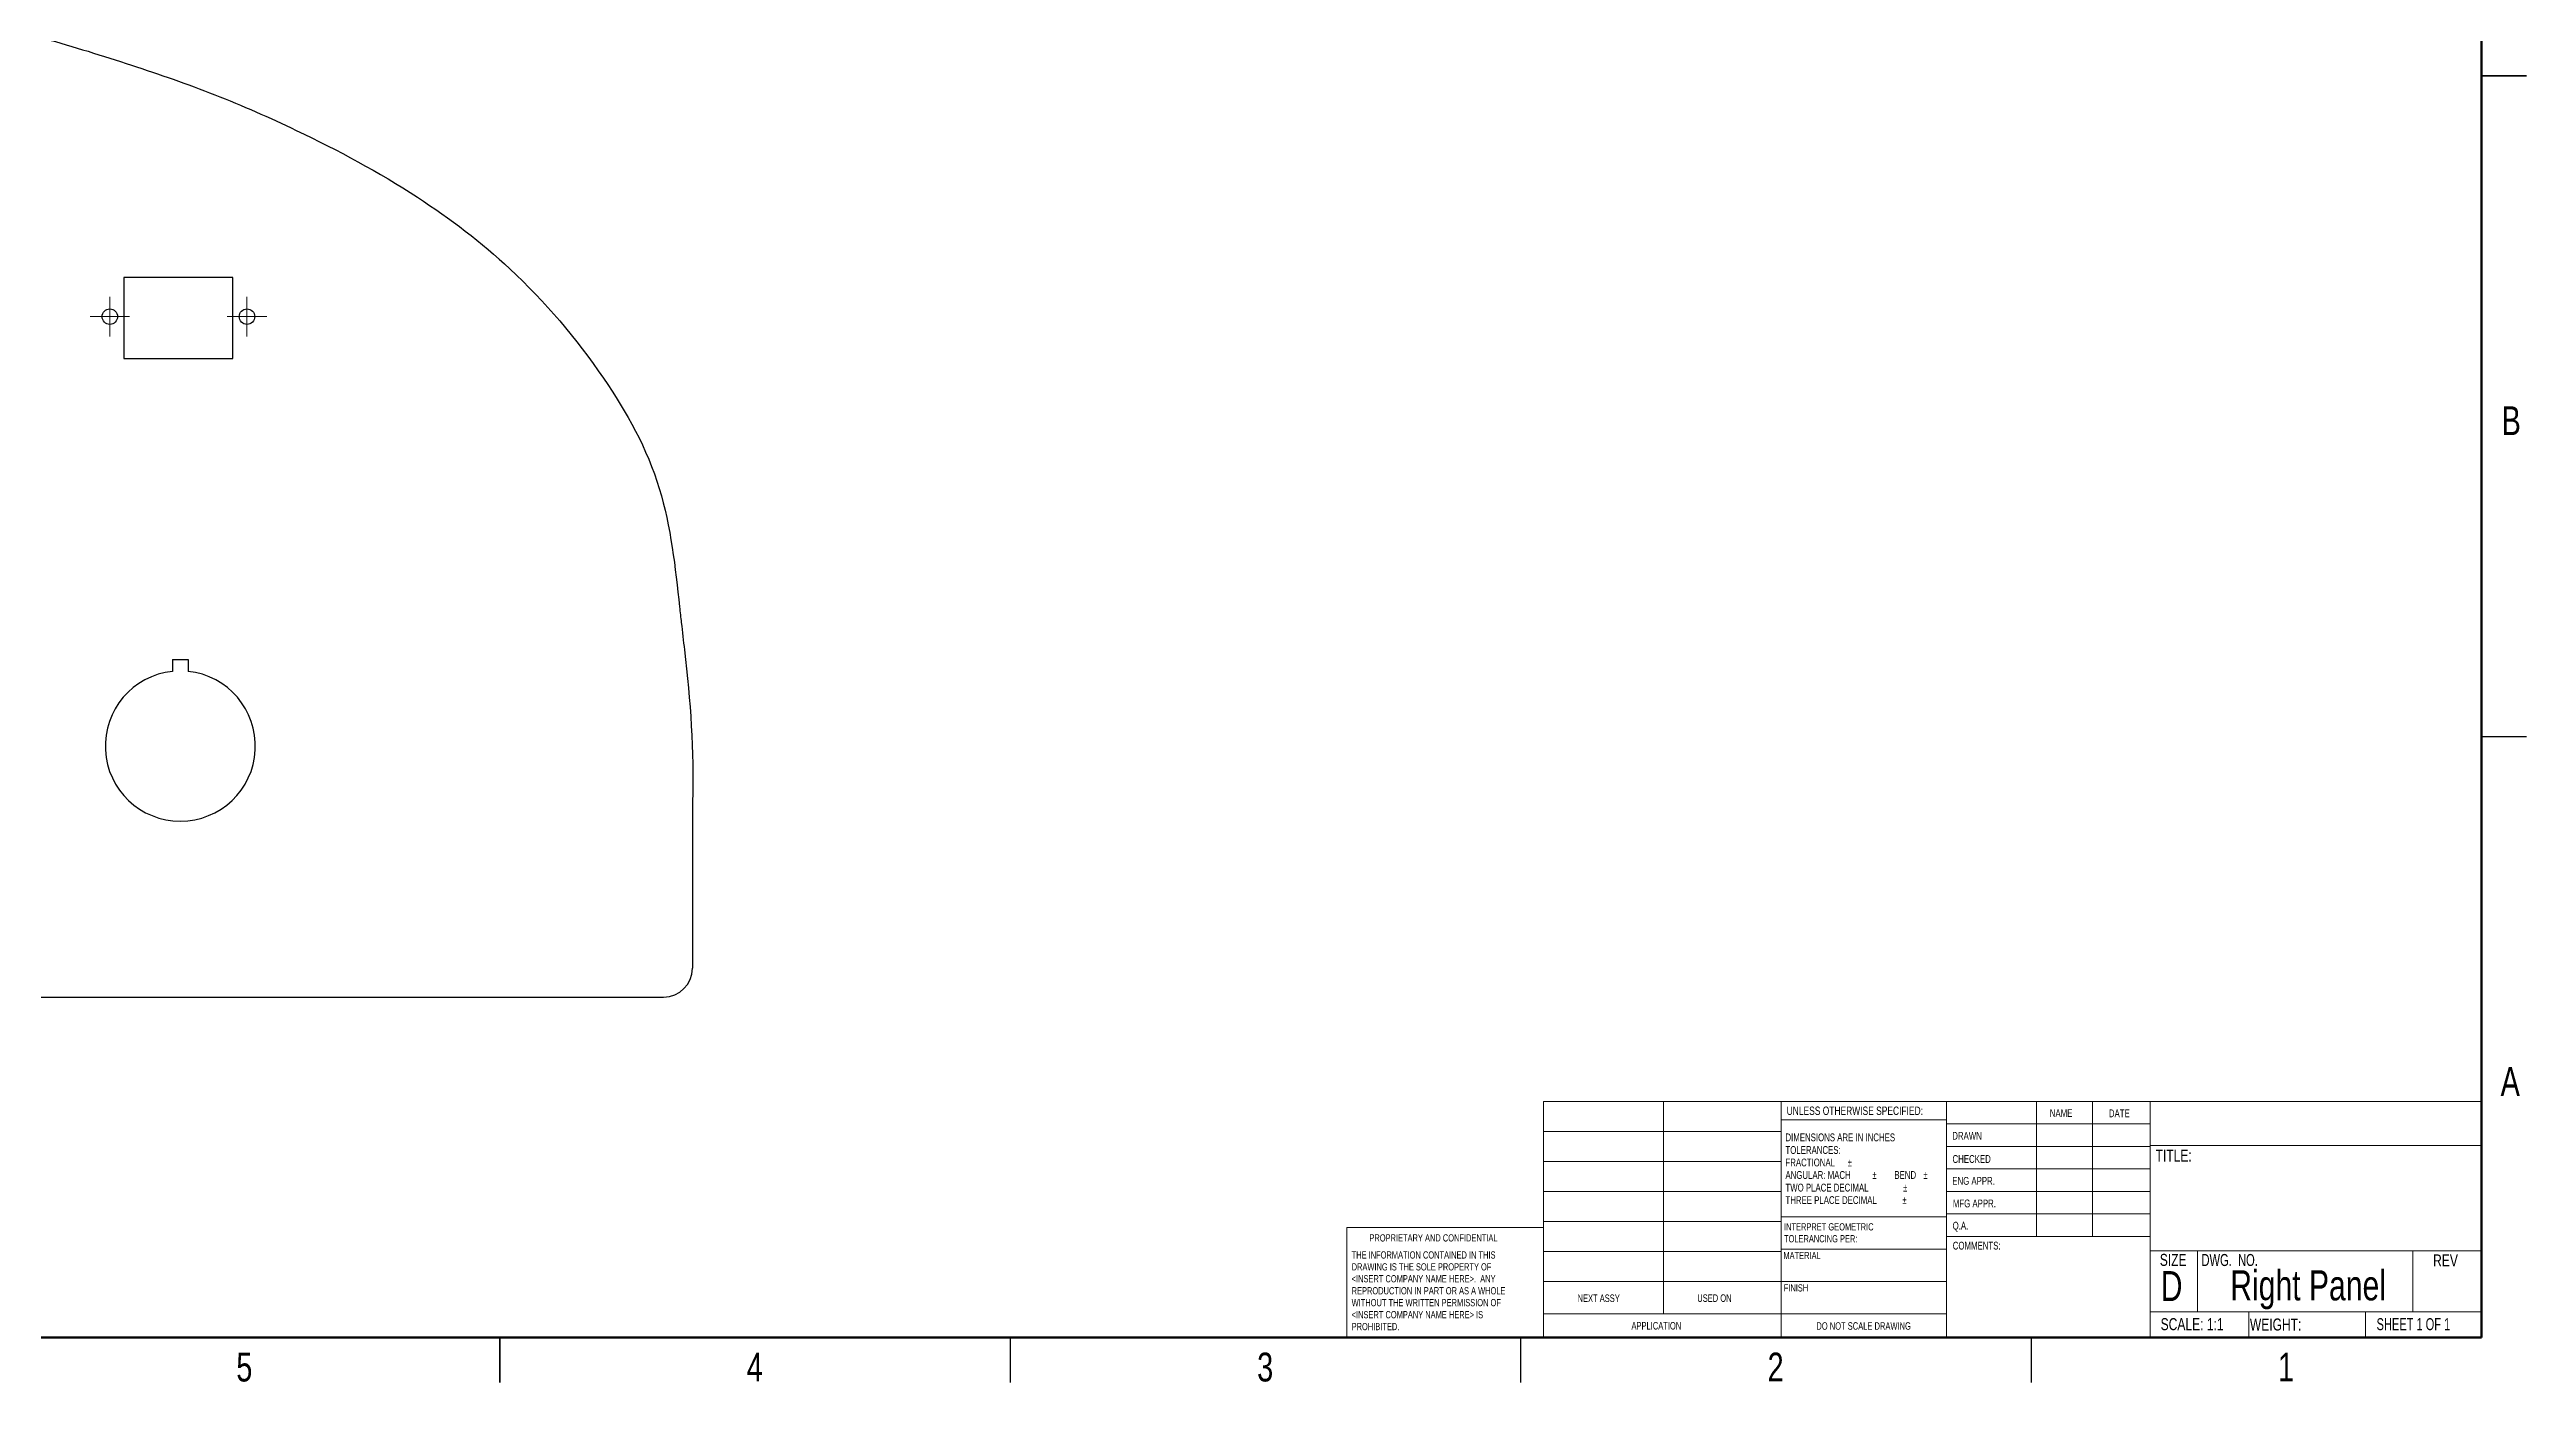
# Model space of a CAD drawing. Header units: inches. Extents: x 0.1 to 33.9, y 0.1 to 21.9.
# Drawn here: x 13.25 to 33.87, y 0.12 to 11.22 of the extents above; entities that cross this region are included whole.
import ezdxf

# ---------------------------------------------------------------- set-up
doc = ezdxf.new("R2010")
doc.units = ezdxf.units.IN
doc.header["$MEASUREMENT"] = 0
doc.styles.add('SLDTEXTSTYLE0', font='TXT', dxfattribs={"width": 0.75})
doc.styles.add('SLDTEXTSTYLE1', font='TXT', dxfattribs={"width": 0.6875})
doc.styles.add('SLDTEXTSTYLE2', font='TXT', dxfattribs={"width": 0.694444})

# ---------------------------------------------------------------- blocks, each defined once
blk = doc.blocks.new('SW_NOTE_0')
at = {"color": 0, "linetype": 'Continuous', "lineweight": 0, "char_height": 0.06, "attachment_point": 1, "style": 'SLDTEXTSTYLE0'}
for s, insert in [('INTERPRET GEOMETRIC', (0, 0.077)), ('TOLERANCING PER:', (0, -0.022))]:
    blk.add_mtext(s, dxfattribs=dict(at, insert=insert))
blk = doc.blocks.new('SW_NOTE_0_1')
at = {"color": 0, "linetype": 'Continuous', "lineweight": 0, "char_height": 0.065, "attachment_point": 1, "style": 'SLDTEXTSTYLE0'}
for s, insert in [('DIMENSIONS ARE IN INCHES', (0, 0.084)), ('TOLERANCES:', (0, -0.021)), ('FRACTIONAL', (0, -0.125)), ('%%p', (0.518, -0.125)), ('ANGULAR: MACH', (0, -0.229)), ('TWO PLACE DECIMAL', (0, -0.334)), ('%%p', (0.723, -0.229)), ('BEND', (0.907, -0.229)), ('%%p', (0.979, -0.334)), ('%%p', (1.148, -0.229)), ('THREE PLACE DECIMAL', (0, -0.438)), ('%%p', (0.974, -0.438))]:
    blk.add_mtext(s, dxfattribs=dict(at, insert=insert))
blk = doc.blocks.new('SW_NOTE_0_2')
at = {"color": 0, "linetype": 'Continuous', "lineweight": 0, "char_height": 0.06, "attachment_point": 1, "style": 'SLDTEXTSTYLE0'}
for s, insert in [('THE INFORMATION CONTAINED IN THIS', (0, 0.077)), ('<INSERT COMPANY NAME HERE>.  ANY', (0, -0.121)), ('DRAWING IS THE SOLE PROPERTY OF', (0, -0.022)), ('WITHOUT THE WRITTEN PERMISSION OF', (0, -0.32)), ('REPRODUCTION IN PART OR AS A WHOLE', (0, -0.221)), ('<INSERT COMPANY NAME HERE> IS', (0, -0.42)), ('PROHIBITED.', (0, -0.519))]:
    blk.add_mtext(s, dxfattribs=dict(at, insert=insert))
blk = doc.blocks.new('SW_CENTERMARKSYMBOL_19')
at = {"color": 0, "linetype": 'Continuous', "lineweight": 18}
for p, q in [((-0.1, 0), (-0.16425, 0)), ((0, 0), (-0.1, 0)), ((0, 0.1), (0, 0.16425)), ((0, 0), (0, 0.1)), ((0, 0), (0, -0.1)), ((0, 0), (0.1, 0)), ((0.1, 0), (0.16425, 0)), ((0, -0.1), (0, -0.16425))]:
    blk.add_line(p, q, dxfattribs=at)
blk = doc.blocks.new('SW_CENTERMARKSYMBOL_20')
at = {"color": 0, "linetype": 'Continuous', "lineweight": 18}
for p, q in [((-0.1, 0), (-0.16425, 0)), ((0, 0), (-0.1, 0)), ((0, 0.1), (0, 0.16425)), ((0, 0), (0, 0.1)), ((0, 0), (0, -0.1)), ((0, 0), (0.1, 0)), ((0.1, 0), (0.16425, 0)), ((0, -0.1), (0, -0.16425))]:
    blk.add_line(p, q, dxfattribs=at)

msp = doc.modelspace()

# ---------------------------------------------------------------- linework, layer by layer
at = {"color": 7, "linetype": 'Continuous', "lineweight": 50}
for p, q in [((33.5, 21.5), (33.5, 0.5)), ((33.5, 0.5), (0.5, 0.5))]:
    msp.add_line(p, q, dxfattribs=at)
at = {"color": 7, "linetype": 'Continuous', "lineweight": 25}
for p, q in [((33.875, 11), (33.5, 11)), ((33.5, 11), (33.875, 11)), ((14.776, 9.321), (13.871, 9.321)), ((13.871, 9.321), (13.871, 8.646)), ((14.776, 8.646), (14.776, 9.321)), ((13.871, 8.646), (14.776, 8.646)), ((14.275, 6.142), (14.275, 6.042)), ((14.275, 6.142), (14.405, 6.142)), ((14.405, 6.142), (14.405, 6.042)), ((33.5, 5.5), (33.875, 5.5)), ((18.604, 4.955), (18.604, 3.572)), ((9.566, 3.332), (18.364, 3.332)), ((17, 0.125), (17, 0.5)), ((17, 0.5), (17, 0.125)), ((21.25, 0.5), (21.25, 0.125)), ((25.5, 0.5), (25.5, 0.125)), ((29.75, 0.5), (29.75, 0.125))]:
    msp.add_line(p, q, dxfattribs=at)
at = {"color": 7, "linetype": 'Continuous', "lineweight": 18}
for p, q in [((25.691, 2.464), (33.5, 2.464)), ((25.691, 0.5), (25.691, 2.464)), ((26.689, 2.464), (26.689, 0.696)), ((27.668, 0.5), (27.668, 2.464)), ((29.045, 2.31), (27.668, 2.31)), ((29.045, 2.464), (29.045, 0.5)), ((29.045, 2.277), (30.741, 2.277)), ((29.794, 2.464), (29.794, 1.339)), ((30.262, 2.464), (30.262, 1.339)), ((30.741, 2.464), (30.741, 0.5)), ((25.691, 2.214), (27.668, 2.214)), ((29.045, 2.089), (30.741, 2.089)), ((30.741, 2.097), (33.5, 2.097)), ((25.691, 1.964), (27.668, 1.964)), ((29.045, 1.902), (30.741, 1.902)), ((25.691, 1.714), (27.668, 1.714)), ((30.741, 1.714), (29.045, 1.714)), ((25.691, 1.464), (27.668, 1.464)), ((27.668, 1.504), (29.05, 1.504)), ((30.741, 1.527), (29.045, 1.527)), ((24.054, 0.5), (24.054, 1.414)), ((25.691, 1.414), (24.054, 1.414)), ((30.741, 1.339), (29.05, 1.339)), ((25.691, 1.214), (27.668, 1.214)), ((27.668, 1.234), (29.05, 1.234)), ((30.741, 1.22), (33.5, 1.22)), ((31.137, 1.22), (31.137, 0.713)), ((32.928, 1.22), (32.928, 0.713)), ((25.691, 0.964), (27.668, 0.964)), ((27.668, 0.964), (29.045, 0.964)), ((25.691, 0.696), (29.045, 0.696)), ((30.741, 0.713), (33.5, 0.713)), ((31.564, 0.713), (31.564, 0.5)), ((32.536, 0.713), (32.536, 0.5))]:
    msp.add_line(p, q, dxfattribs=at)
at = {"color": 7, "linetype": 'Continuous', "lineweight": 25}
for centre in [(13.753, 8.995), (14.895, 8.995)]:
    msp.add_circle(centre, 0.0642, dxfattribs=at)
for centre, radius, start, end in [((14.34, 5.421), 0.625, 95.9696, 84.0304), ((18.364, 3.572), 0.24, 270, 0)]:
    msp.add_arc(centre, radius, start, end, dxfattribs=at)
msp.add_open_spline([(2.016, 12.582), (3.941, 12.591), (6.249, 12.367), (8.887, 12.063), (10.087, 11.91), (11.518, 11.71), (12.85, 11.428), (13.927, 11.094), (14.632, 10.851), (15.434, 10.496), (16.279, 10.045), (17.166, 9.371), (17.861, 8.547), (18.384, 7.618), (18.467, 6.855), (18.515, 6.414), (18.529, 6.296), (18.537, 6.221)], degree=3, knots=[0, 0, 0, 0, 0.2546708, 0.3069615, 0.3519434, 0.4150225, 0.4984295, 0.5318794, 0.5643714, 0.5971343, 0.6480578, 0.6910307, 0.7439119, 0.7894401, 0.8320896, 0.8379871, 0.8484148, 0.8484148, 0.8484148, 0.8484148], dxfattribs=at)
msp.add_open_spline([(18.537, 6.221), (18.586, 5.801), (18.62, 5.378), (18.604, 4.955)], degree=3, dxfattribs=at)

# ---------------------------------------------------------------- block references
at = {"color": 7, "linetype": 'Continuous', "lineweight": 0}
for name, p in [('SW_CENTERMARKSYMBOL_19', (13.753, 8.995)), ('SW_CENTERMARKSYMBOL_20', (14.895, 8.995)), ('SW_NOTE_0_1', (27.705, 2.113)), ('SW_NOTE_0', (27.693, 1.373)), ('SW_NOTE_0_2', (24.093, 1.139))]:
    msp.add_blockref(name, p, dxfattribs=at)

# ---------------------------------------------------------------- texts
for s, insert, char_height, attachment_point, style in [('B', (33.748, 8.249), 0.24, 2, 'SLDTEXTSTYLE0'), ('A', (33.74, 2.749), 0.24, 2, 'SLDTEXTSTYLE0'), ('UNLESS OTHERWISE SPECIFIED:', (27.715, 2.421), 0.07, 1, 'SLDTEXTSTYLE0'), ('NAME', (29.906, 2.399), 0.065, 1, 'SLDTEXTSTYLE0'), ('DATE', (30.398, 2.397), 0.065, 1, 'SLDTEXTSTYLE0'), ('DRAWN', (29.094, 2.21), 0.065, 1, 'SLDTEXTSTYLE0'), ('TITLE:', (30.787, 2.063), 0.1, 1, 'SLDTEXTSTYLE0'), ('CHECKED', (29.096, 2.017), 0.065, 1, 'SLDTEXTSTYLE0'), ('ENG APPR.', (29.094, 1.835), 0.065, 1, 'SLDTEXTSTYLE0'), ('Q.A.', (29.097, 1.462), 0.065, 1, 'SLDTEXTSTYLE0'), ('MFG APPR.', (29.099, 1.647), 0.065, 1, 'SLDTEXTSTYLE0'), ('PROPRIETARY AND CONFIDENTIAL', (24.241, 1.358), 0.06, 1, 'SLDTEXTSTYLE0'), ('COMMENTS:', (29.098, 1.296), 0.065, 1, 'SLDTEXTSTYLE0'), ('MATERIAL', (27.688, 1.211), 0.06, 1, 'SLDTEXTSTYLE0'), ('SIZE', (30.822, 1.195), 0.1, 1, 'SLDTEXTSTYLE0'), ('D', (30.83, 1.052), 0.25, 1, 'SLDTEXTSTYLE0'), ('DWG.  NO.', (31.169, 1.194), 0.1, 1, 'SLDTEXTSTYLE2'), ('Right Panel', (32.057, 1.058), 0.25, 2, 'SLDTEXTSTYLE0'), ('REV', (33.098, 1.19), 0.1, 1, 'SLDTEXTSTYLE0'), ('NEXT ASSY', (25.974, 0.857), 0.0625, 1, 'SLDTEXTSTYLE0'), ('USED ON', (26.971, 0.858), 0.0625, 1, 'SLDTEXTSTYLE0'), ('FINISH', (27.691, 0.942), 0.06, 1, 'SLDTEXTSTYLE0'), ('APPLICATION', (26.423, 0.628), 0.0625, 1, 'SLDTEXTSTYLE0'), ('DO NOT SCALE DRAWING', (28.356, 0.626), 0.0625, 2, 'SLDTEXTSTYLE0'), ('SCALE: 1:1', (30.829, 0.66), 0.1, 1, 'SLDTEXTSTYLE0'), ('WEIGHT:', (31.572, 0.657), 0.1, 1, 'SLDTEXTSTYLE0'), ('SHEET 1 OF 1', (32.627, 0.66), 0.1, 1, 'SLDTEXTSTYLE1'), ('5', (14.873, 0.373), 0.24, 2, 'SLDTEXTSTYLE0'), ('4', (19.123, 0.373), 0.24, 2, 'SLDTEXTSTYLE0'), ('3', (23.373, 0.373), 0.24, 2, 'SLDTEXTSTYLE0'), ('2', (27.623, 0.373), 0.24, 2, 'SLDTEXTSTYLE0'), ('1', (31.873, 0.373), 0.24, 2, 'SLDTEXTSTYLE0')]:
    msp.add_mtext(s, dxfattribs=dict(at, insert=insert, char_height=char_height, attachment_point=attachment_point, style=style))

doc.saveas('drawing.dxf')
